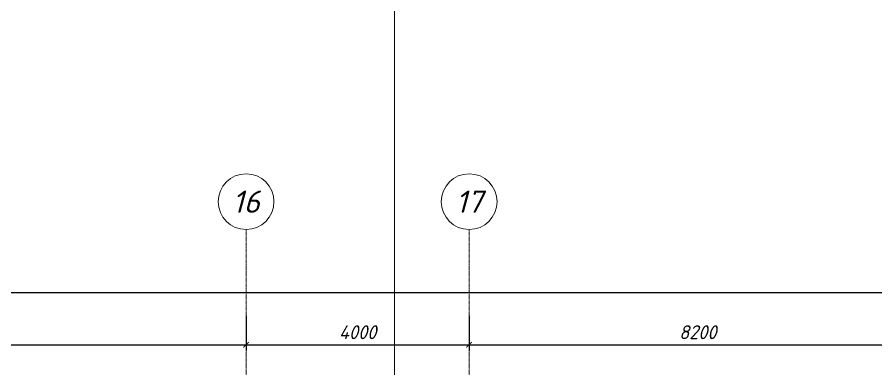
# Model space of a CAD drawing. Header units: millimetres. Extents: x -10178924 to 11692288, y -947381 to 58396.
# Drawn here: x 751832 to 767230, y -906909 to -900598 of the extents above; entities that cross this region are included whole.
import ezdxf
from ezdxf.enums import TextEntityAlignment as Align

# ---------------------------------------------------------------- set-up
doc = ezdxf.new("R2010")
doc.units = ezdxf.units.MM
doc.linetypes.add('осевая', pattern=[50.8, 31.75, -6.35, 6.35, -6.35])
doc.layers.add('PDF _Разрезы', color=7, linetype='Continuous', lineweight=9)
doc.layers.add('Размеры осевые', color=153, linetype='Continuous', lineweight=9)
doc.styles.add('PDF ISOCPEUR Italic', font='isocpeui.ttf')
doc.styles.add('Текст_М100', font='GOST_Common Italic.ttf', dxfattribs={"height": 250})
doc.dimstyles.new('Размеры_М100', dxfattribs={"dimtxt": 250, "dimasz": 100, "dimexe": 100, "dimexo": 100, "dimgap": 100, "dimtad": 1, "dimrnd": 5, "dimtxsty": 'Текст_М100', "dimblk": 'ARCHTICK', "dimcen": 250, "dimdle": 100, "dimadec": 0, "dimazin": 2, "dimtfac": 1, "dimtmove": 1, "dimatfit": 3, "dimfxl": 1, "dimarcsym": 0})

# ---------------------------------------------------------------- blocks, each defined once
blk = doc.blocks.new('_ArchTick')
at = {"color": 0, "linetype": 'ByBlock', "const_width": 0.15}
blk.add_lwpolyline([(-0.5, -0.5), (0.5, 0.5)], dxfattribs=at)
blk = doc.blocks.new('*D2713')
at = {"layer": 'Defpoints', "color": 0, "ltscale": 100, "transparency": 16777216}
for p in [(-7000, -26445), (61000, -26445), (61000, -26928)]:
    blk.add_point(p, dxfattribs=at)
at = {"layer": 'Размеры осевые', "color": 0, "lineweight": -2, "ltscale": 100, "transparency": 16777216}
for p, q in [((-7000, -26545), (-7000, -27028)), ((61000, -26545), (61000, -27028)), ((-7100, -26928), (61100, -26928))]:
    blk.add_line(p, q, dxfattribs=at)
at = {"layer": 'Размеры осевые', "color": 0, "lineweight": -2, "ltscale": 100, "transparency": 16777216, "xscale": 100, "yscale": 100, "zscale": 100, "rotation": 180}
blk.add_blockref('_ArchTick', (-7000, -26928), dxfattribs=at)
at = {"layer": 'Размеры осевые', "color": 0, "lineweight": -2, "ltscale": 100, "transparency": 16777216, "xscale": 100, "yscale": 100, "zscale": 100}
blk.add_blockref('_ArchTick', (61000, -26928), dxfattribs=at)
at = {"layer": 'Размеры осевые', "color": 0, "ltscale": 100, "transparency": 16777216, "insert": (27000, -26703), "char_height": 250, "attachment_point": 5, "style": 'Текст_М100'}
blk.add_mtext('68000', dxfattribs=at)
blk = doc.blocks.new('*D2719')
at = {"layer": 'Defpoints', "color": 0, "ltscale": 100, "transparency": 16777216}
for p in [(27000, -27249), (36800, -27249), (36800, -27868)]:
    blk.add_point(p, dxfattribs=at)
at = {"layer": 'Размеры осевые', "color": 0, "lineweight": -2, "ltscale": 100, "transparency": 16777216}
for p, q in [((27000, -27349), (27000, -27968)), ((36800, -27349), (36800, -27968)), ((26900, -27868), (36900, -27868))]:
    blk.add_line(p, q, dxfattribs=at)
at = {"layer": 'Размеры осевые', "color": 0, "lineweight": -2, "ltscale": 100, "transparency": 16777216, "xscale": 100, "yscale": 100, "zscale": 100, "rotation": 180}
blk.add_blockref('_ArchTick', (27000, -27868), dxfattribs=at)
at = {"layer": 'Размеры осевые', "color": 0, "lineweight": -2, "ltscale": 100, "transparency": 16777216, "xscale": 100, "yscale": 100, "zscale": 100}
blk.add_blockref('_ArchTick', (36800, -27868), dxfattribs=at)
at = {"layer": 'Размеры осевые', "color": 0, "ltscale": 100, "transparency": 16777216, "insert": (31900, -27643), "char_height": 250, "attachment_point": 5, "style": 'Текст_М100'}
blk.add_mtext('9800', dxfattribs=at)
blk = doc.blocks.new('*D2720')
at = {"layer": 'Defpoints', "color": 0, "ltscale": 100, "transparency": 16777216}
for p in [(36800, -27249), (40800, -27249), (40800, -27868)]:
    blk.add_point(p, dxfattribs=at)
at = {"layer": 'Размеры осевые', "color": 0, "lineweight": -2, "ltscale": 100, "transparency": 16777216}
for p, q in [((36800, -27349), (36800, -27968)), ((40800, -27349), (40800, -27968)), ((36700, -27868), (40900, -27868))]:
    blk.add_line(p, q, dxfattribs=at)
at = {"layer": 'Размеры осевые', "color": 0, "lineweight": -2, "ltscale": 100, "transparency": 16777216, "xscale": 100, "yscale": 100, "zscale": 100, "rotation": 180}
blk.add_blockref('_ArchTick', (36800, -27868), dxfattribs=at)
at = {"layer": 'Размеры осевые', "color": 0, "lineweight": -2, "ltscale": 100, "transparency": 16777216, "xscale": 100, "yscale": 100, "zscale": 100}
blk.add_blockref('_ArchTick', (40800, -27868), dxfattribs=at)
at = {"layer": 'Размеры осевые', "color": 0, "ltscale": 100, "transparency": 16777216, "insert": (38800, -27643), "char_height": 250, "attachment_point": 5, "style": 'Текст_М100'}
blk.add_mtext('4000', dxfattribs=at)
blk = doc.blocks.new('*D2721')
at = {"layer": 'Defpoints', "color": 0, "ltscale": 100, "transparency": 16777216}
for p in [(40800, -27249), (49000, -27249), (49000, -27868)]:
    blk.add_point(p, dxfattribs=at)
at = {"layer": 'Размеры осевые', "color": 0, "lineweight": -2, "ltscale": 100, "transparency": 16777216}
for p, q in [((40800, -27349), (40800, -27968)), ((49000, -27349), (49000, -27968)), ((40700, -27868), (49100, -27868))]:
    blk.add_line(p, q, dxfattribs=at)
at = {"layer": 'Размеры осевые', "color": 0, "lineweight": -2, "ltscale": 100, "transparency": 16777216, "xscale": 100, "yscale": 100, "zscale": 100, "rotation": 180}
blk.add_blockref('_ArchTick', (40800, -27868), dxfattribs=at)
at = {"layer": 'Размеры осевые', "color": 0, "lineweight": -2, "ltscale": 100, "transparency": 16777216, "xscale": 100, "yscale": 100, "zscale": 100}
blk.add_blockref('_ArchTick', (49000, -27868), dxfattribs=at)
at = {"layer": 'Размеры осевые', "color": 0, "ltscale": 100, "transparency": 16777216, "insert": (44900, -27643), "char_height": 250, "attachment_point": 5, "style": 'Текст_М100'}
blk.add_mtext('8200', dxfattribs=at)
blk = doc.blocks.new('A$C5282721b')
at = {"layer": 'PDF _Разрезы', "color": 18, "lineweight": 9, "true_color": 0x000000, "transparency": 33554687}
blk.add_lwpolyline([(39460.485, -52606.265), (39460.485, -21182.649), (38038.076, -21182.649), (38038.076, 2729.276)], dxfattribs=at)
at = {"layer": 'Размеры осевые', "color": 251, "linetype": 'осевая', "ltscale": 0.5, "transparency": 33554687}
for p, q in [((36800, -40100), (36800, -25800)), ((40800, -40100), (40800, -25800))]:
    blk.add_line(p, q, dxfattribs=at)
at = {"layer": 'Размеры осевые', "color": 251, "ltscale": 100, "transparency": 33554687}
for centre in [(36800, -25300), (40800, -25300)]:
    blk.add_circle(centre, 500, dxfattribs=at)
at = {"layer": 'Размеры осевые', "color": 251, "ltscale": 100, "transparency": 33554687, "style": 'PDF ISOCPEUR Italic'}
for s, p in [('16', (36800, -25300)), ('17', (40800, -25300))]:
    blk.add_text(s, height=400, dxfattribs=at).set_placement(p, align=Align.MIDDLE_CENTER)
at = {"layer": 'Размеры осевые', "color": 251, "ltscale": 100, "transparency": 33554687}
for base, p1, p2, picture, middle in [((61000, -26928.154), (-7000, -26444.862), (61000, -26444.862), '*D2713', (27000, -26703.154)), ((36800, -27867.723), (27000, -27248.656), (36800, -27248.656), '*D2719', (31900, -27642.723)), ((40800, -27867.723), (36800, -27248.656), (40800, -27248.656), '*D2720', (38800, -27642.723)), ((49000, -27867.723), (40800, -27248.656), (49000, -27248.656), '*D2721', (44900, -27642.723))]:
    dim = blk.add_linear_dim(base=base, p1=p1, p2=p2, dimstyle='Размеры_М100', dxfattribs=at)
    dim.commit()
    dim.dimension.update_dxf_attribs({"geometry": picture, "text_midpoint": middle})

msp = doc.modelspace()

# ---------------------------------------------------------------- block references
msp.add_blockref('A$C5282721b', (719137, -878608.8))

doc.saveas('drawing.dxf')
